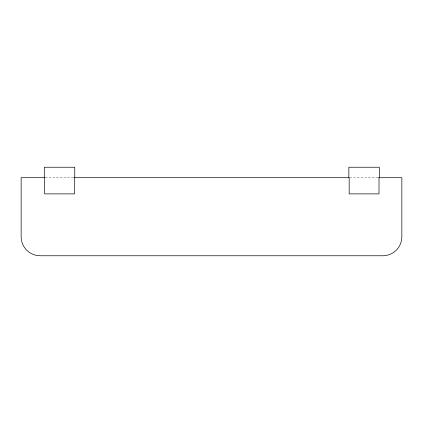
<?xml version="1.0" encoding="UTF-8"?>
<svg xmlns="http://www.w3.org/2000/svg" width="423" height="423" viewBox="0 0 423 423"><rect width="100%" height="100%" fill="white"/><g stroke="black" fill="none" stroke-linecap="round" stroke-linejoin="round"><path stroke-width="0.32" stroke-dasharray="2.12 1.59" d="M45.25 177.702L73.798 177.702M349.81 177.702L378.358 177.702"/><path stroke-width="0.63" d="M44.944 177.702L21.15 177.702L21.15 236.732A19.035 19.035 0 0 0 40.185 255.767L382.815 255.767A19.035 19.035 0 0 0 401.85 236.732L401.85 177.702L378.717 177.702M74.025 177.702L349.165 177.702L349.165 193.882L379.003 193.882L379.003 177.702M379.309 177.702L379.309 167.233L348.853 167.233L348.853 177.702M74.749 177.702L74.749 167.233L44.293 167.233L44.293 177.702M74.443 177.702L74.443 193.882L44.605 193.882L44.605 177.702"/></g></svg>
